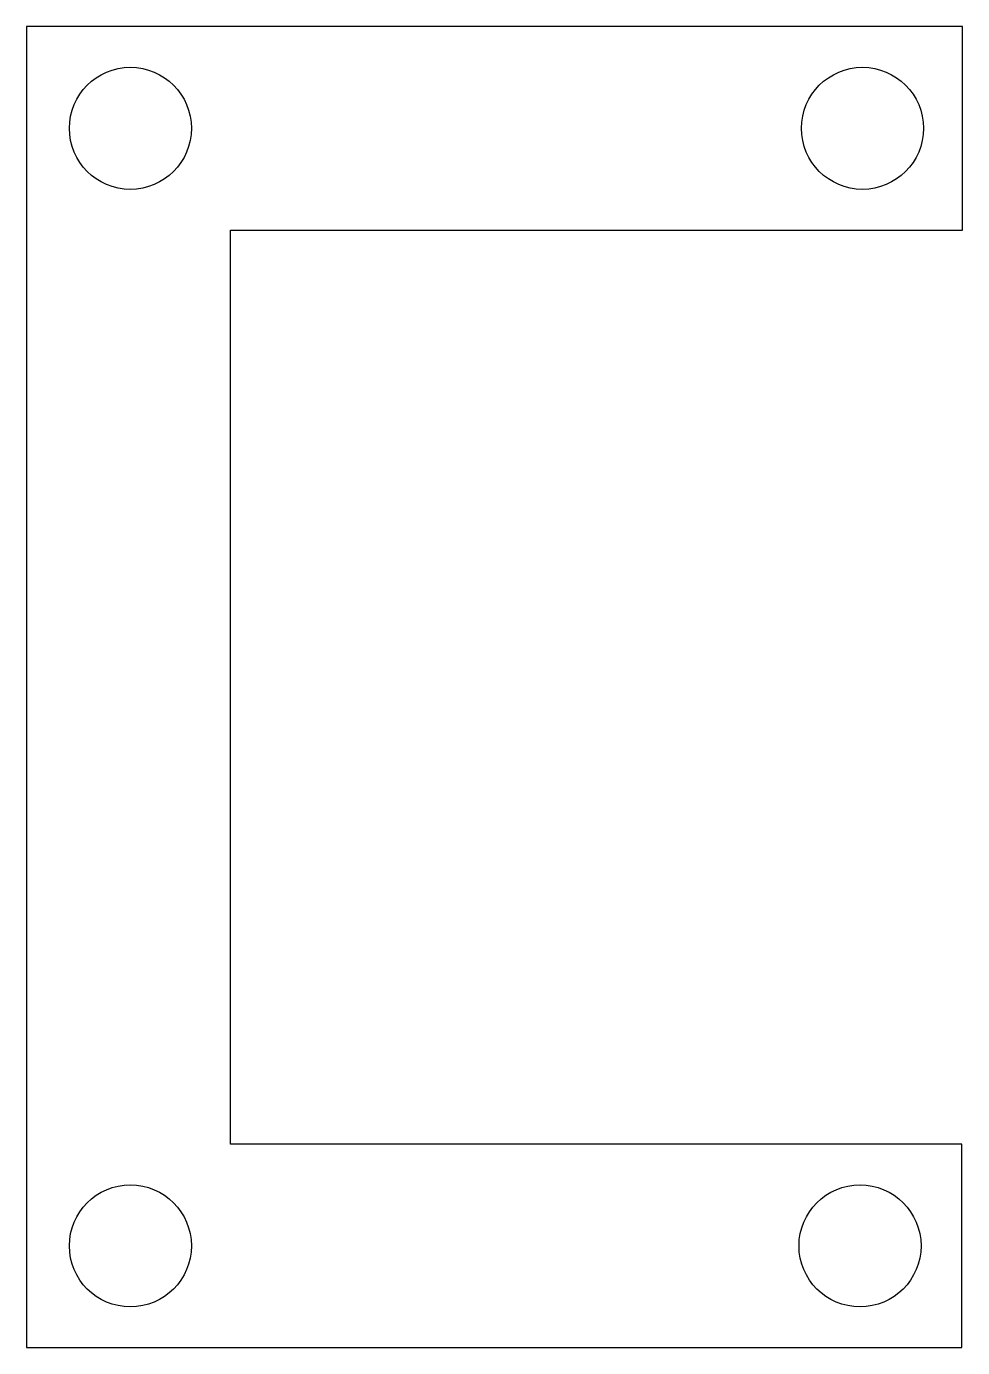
# Model space of a CAD drawing. Header units: millimetres. Extents: x -8.9 to -6.6, y -4.7 to -1.45.
import ezdxf

# ---------------------------------------------------------------- set-up
doc = ezdxf.new("R2010")
doc.units = ezdxf.units.MM

msp = doc.modelspace()

# ---------------------------------------------------------------- linework, layer by layer
at = {"color": 7, "linetype": 'Continuous', "lineweight": 25}
for p, q in [((-6.5981, -1.4534), (-8.8998, -1.4534)), ((-8.8998, -1.4534), (-8.8998, -4.7017)), ((-6.5981, -1.9546), (-6.5981, -1.4534)), ((-8.3981, -1.9546), (-6.5981, -1.9546)), ((-8.3981, -4.2017), (-8.3981, -1.9546)), ((-6.6003, -4.2017), (-8.3981, -4.2017)), ((-6.6003, -4.7017), (-6.6003, -4.2017)), ((-8.8998, -4.7017), (-6.6003, -4.7017))]:
    msp.add_line(p, q, dxfattribs=at)
for centre in [(-8.6442, -1.704), (-6.8443, -1.704), (-8.6442, -4.4517), (-6.8503, -4.4517)]:
    msp.add_circle(centre, 0.15, dxfattribs=at)

doc.saveas('drawing.dxf')
